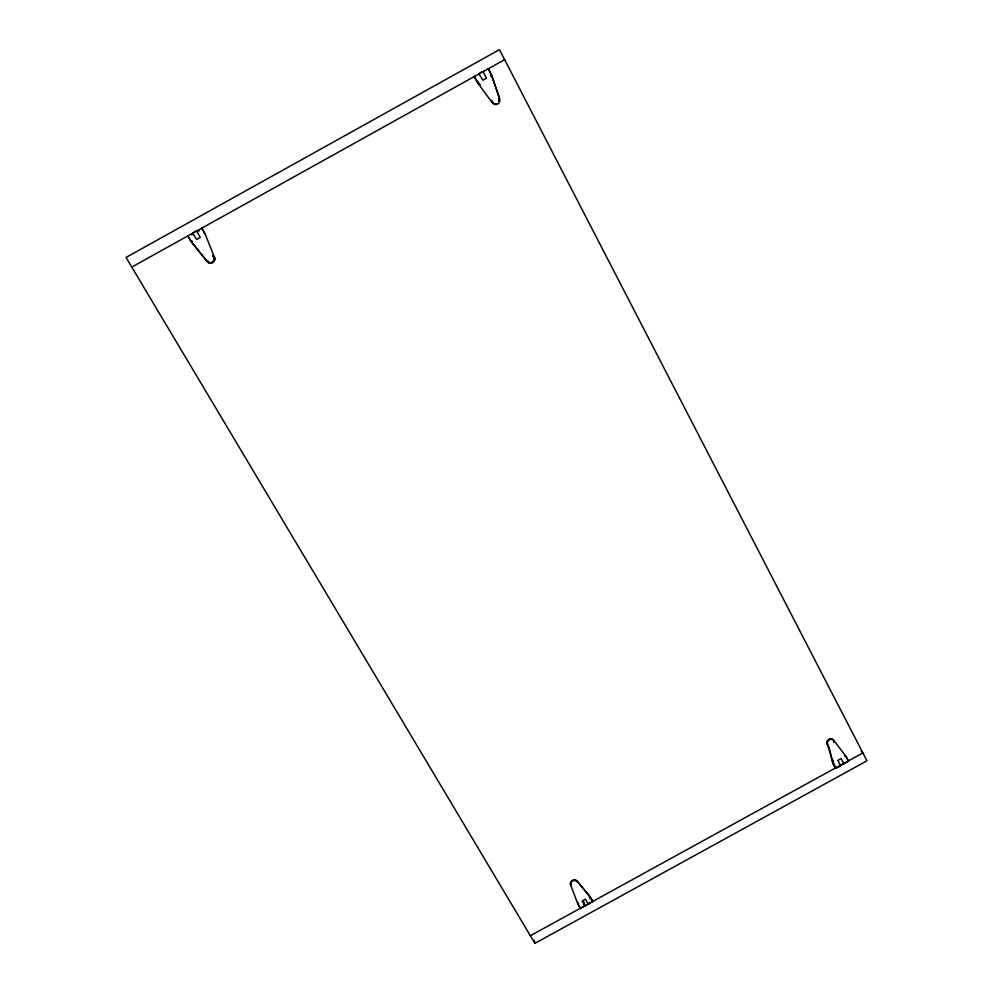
<?xml version="1.0" encoding="UTF-8"?>
<svg xmlns="http://www.w3.org/2000/svg" width="993" height="993" viewBox="0 0 993 993"><rect width="100%" height="100%" fill="white"/><g stroke="black" fill="none" stroke-linecap="round" stroke-linejoin="round"><path stroke-width="1.49" d="M477.608 82.754L474.319 76.449L477.608 82.754L491.833 102.167A4.481 4.307 82.8 0 0 497.679 104.017A4.481 4.307 82.8 0 0 499.405 97.947L491.547 75.009L488.258 68.691L491.473 75.12L499.405 97.947M588.837 903.32L588.34 904.3L592.821 901.396L589.991 896.53L577.603 881.623A3.873 3.575 -20.7 0 0 572.415 880.394A3.873 3.575 -20.7 0 0 570.826 885.346L570.938 885.719A3.873 3.575 -20.7 0 1 572.527 880.754A3.873 3.575 -20.7 0 1 577.715 881.995L590.103 896.902L592.933 901.768M844.224 762.909L843.876 763.803L848.481 761.271L845.887 756.269L833.983 740.617A3.885 3.575 -36 0 0 828.919 739.313A3.885 3.575 -36 0 0 827.181 744.365C831.997 747.394 830.173 775.248 840.624 765.603L837.869 760.328L841.133 758.54L843.876 763.803M192.704 233.318L196.676 239.462L200.301 237.439L196.664 230.997M479.036 74.028L482.908 80.247L486.545 78.211L483.02 71.682L483.976 71.496M131.796 267.08L504.643 59.667M530.361 935.741L862.88 752.917L861.154 751.118M570.826 885.346L577.715 903.717L580.545 908.583L584.604 905.815M534.892 943.35L866.963 760.812L499.467 49.65L126.037 257.435L534.892 943.35L534.234 940.321M839.979 765.417L840.624 765.603M206.656 260.799L191.512 241.982L187.801 235.838L191.388 241.969L206.656 260.799A4.456 4.295 44.2 0 0 212.663 262.549A4.456 4.295 44.2 0 0 214.19 256.604L205.253 234.261L201.691 228.117L205.253 234.261M214.078 256.616L214.19 256.604A4.468 4.307 44.2 0 1 212.552 262.549A4.468 4.307 44.2 0 1 206.544 260.799M833.983 740.617L834.244 740.902A3.885 3.587 -36 0 0 829.18 739.586A3.885 3.587 -36 0 0 827.43 744.651L833.437 763.108L836.056 768.11M845.887 756.269L848.481 761.271M589.383 896.865L589.693 897.362A6.492 5.97 -21 0 1 590.14 898.851M588.34 904.3L585.361 899.174L582.121 900.961L585.1 906.075M844.522 755.474L845.006 756.306M191.612 240.529L192.195 241.609M477.707 81.389L478.241 82.493M490.79 75.505L491.324 76.61M583.921 902.265L584.405 903.816M580.545 908.583L577.715 903.717M479.929 84.852A7.584 7.261 81.4 0 1 477.707 81.662M478.812 74.19A7.584 7.261 81.4 0 1 483.703 71.459M844.112 763.108A6.517 5.983 -35.6 0 1 839.755 765.504M833.425 762.003A6.517 5.983 -35.6 0 1 833.04 760.278M588.725 903.518A6.492 5.97 -21 0 1 584.38 905.914M578.534 903.717A6.492 5.97 -21 0 1 577.752 902.376M571.521 885.309A3.24 2.991 -20.7 0 1 571.471 882.032M572.005 881.399A3.24 2.991 -20.7 0 1 573.47 880.592M575.133 880.568A3.24 2.991 -20.7 0 1 577.243 882.392M191.711 234.919A7.485 7.187 45.6 0 1 199.295 230.873M496.711 103.719A3.749 3.612 82.8 0 1 494.849 103.843M493.955 103.533A3.749 3.612 82.8 0 1 491.92 100.405M498.933 98.977A3.749 3.612 82.8 0 1 499.069 100.914M212.564 261.755A3.736 3.6 44.2 0 1 211.732 262.177M208.927 262.015A3.736 3.6 44.2 0 1 207.438 260.774M212.688 255.946A3.736 3.6 44.2 0 1 213.358 256.653M214.041 258.453A3.736 3.6 44.2 0 1 214.029 259.409M213.756 260.315A3.736 3.6 44.2 0 1 213.259 261.109M833.599 741.399A3.252 2.991 -36 0 1 833.71 742.479M827.703 744.067A3.252 2.991 -36 0 1 829.949 739.524M831.29 739.45A3.252 2.991 -36 0 1 832.953 740.306M584.505 904.064A2.582 1.266 -32.6 0 1 584.07 904.002M583.685 902.749A2.582 1.266 -32.6 0 1 583.958 902.302M584.145 902.476A2.582 1.266 -32.6 0 1 583.176 902.476M570.913 883.708A3.227 2.979 -20.7 0 1 570.838 882.938M207.872 261.221A3.724 3.587 44.2 0 1 207.289 260.451M212.974 256.182A3.724 3.587 44.2 0 1 213.569 256.951M213.942 257.845A3.724 3.587 44.2 0 1 213.967 259.732M213.607 260.6A3.724 3.587 44.2 0 1 213.036 261.345M496.388 103.793A3.736 3.587 82.8 0 1 494.539 103.719M493.682 103.322A3.736 3.587 82.8 0 1 492.391 101.907M499.045 99.312A3.736 3.587 82.8 0 1 498.995 101.249M479.805 84.628A7.522 7.212 81.4 0 1 478.552 83.151"/></g></svg>
